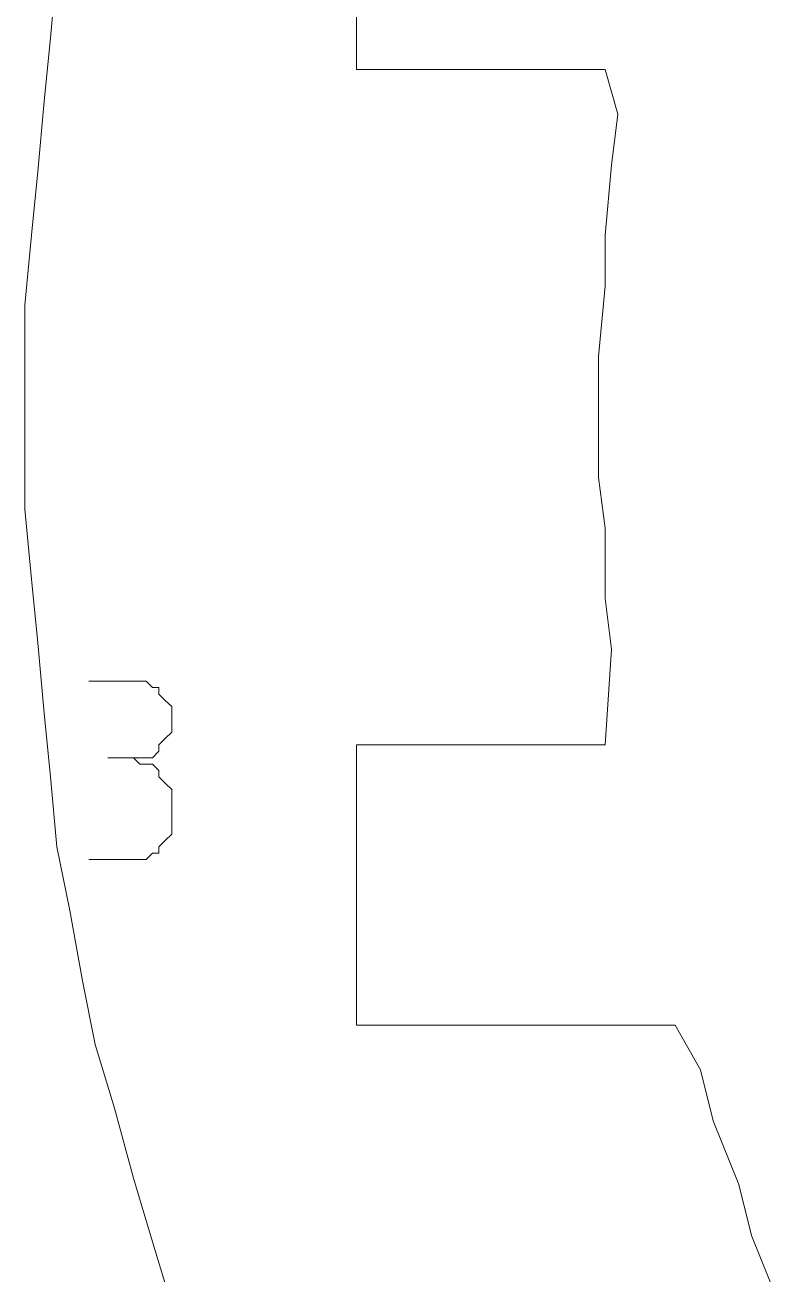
# Model space of a CAD drawing. Header units: centimetres. Extents: x -10.4 to 10.4, y -10.8 to 7.6.
# Drawn here: x -7.813 to -7.145, y -4.543 to -3.434 of the extents above; entities that cross this region are included whole.
import ezdxf
from ezdxf.lldxf.tags import DXFTag

# ---------------------------------------------------------------- set-up
doc = ezdxf.new("R2010")
doc.units = ezdxf.units.CM
doc.header["$MEASUREMENT"] = 0
doc.layers.add('layer 1', color=7, linetype='Continuous')
tags = doc.linetypes.add('New Line809', pattern=[0.2, 0.1, -0.1]).pattern_tags.tags
tags[6:7] = [DXFTag(74, 4), DXFTag(75, 0), DXFTag(340, '0'), DXFTag(46, 1.0), DXFTag(50, 0.0), DXFTag(44, 0.0), DXFTag(45, 0.0)]
tags[4:5] = [DXFTag(74, 4), DXFTag(75, 0), DXFTag(340, '0'), DXFTag(46, 1.0), DXFTag(50, 0.0), DXFTag(44, 0.0), DXFTag(45, 0.0)]
tags = doc.linetypes.add('New Line810', pattern=[0.2, 0.1, -0.1]).pattern_tags.tags
tags[6:7] = [DXFTag(74, 4), DXFTag(75, 0), DXFTag(340, '0'), DXFTag(46, 1.0), DXFTag(50, 0.0), DXFTag(44, 0.0), DXFTag(45, 0.0)]
tags[4:5] = [DXFTag(74, 4), DXFTag(75, 0), DXFTag(340, '0'), DXFTag(46, 1.0), DXFTag(50, 0.0), DXFTag(44, 0.0), DXFTag(45, 0.0)]
tags = doc.linetypes.add('New Line811', pattern=[0.2, 0.1, -0.1]).pattern_tags.tags
tags[6:7] = [DXFTag(74, 4), DXFTag(75, 0), DXFTag(340, '0'), DXFTag(46, 1.0), DXFTag(50, 0.0), DXFTag(44, 0.0), DXFTag(45, 0.0)]
tags[4:5] = [DXFTag(74, 4), DXFTag(75, 0), DXFTag(340, '0'), DXFTag(46, 1.0), DXFTag(50, 0.0), DXFTag(44, 0.0), DXFTag(45, 0.0)]
tags = doc.linetypes.add('New Line812', pattern=[0.2, 0.1, -0.1]).pattern_tags.tags
tags[6:7] = [DXFTag(74, 4), DXFTag(75, 0), DXFTag(340, '0'), DXFTag(46, 1.0), DXFTag(50, 0.0), DXFTag(44, 0.0), DXFTag(45, 0.0)]
tags[4:5] = [DXFTag(74, 4), DXFTag(75, 0), DXFTag(340, '0'), DXFTag(46, 1.0), DXFTag(50, 0.0), DXFTag(44, 0.0), DXFTag(45, 0.0)]
tags = doc.linetypes.add('New Line813', pattern=[0.2, 0.1, -0.1]).pattern_tags.tags
tags[6:7] = [DXFTag(74, 4), DXFTag(75, 0), DXFTag(340, '0'), DXFTag(46, 1.0), DXFTag(50, 0.0), DXFTag(44, 0.0), DXFTag(45, 0.0)]
tags[4:5] = [DXFTag(74, 4), DXFTag(75, 0), DXFTag(340, '0'), DXFTag(46, 1.0), DXFTag(50, 0.0), DXFTag(44, 0.0), DXFTag(45, 0.0)]
tags = doc.linetypes.add('New Line814', pattern=[0.2, 0.1, -0.1]).pattern_tags.tags
tags[6:7] = [DXFTag(74, 4), DXFTag(75, 0), DXFTag(340, '0'), DXFTag(46, 1.0), DXFTag(50, 0.0), DXFTag(44, 0.0), DXFTag(45, 0.0)]
tags[4:5] = [DXFTag(74, 4), DXFTag(75, 0), DXFTag(340, '0'), DXFTag(46, 1.0), DXFTag(50, 0.0), DXFTag(44, 0.0), DXFTag(45, 0.0)]
tags = doc.linetypes.add('New Line815', pattern=[0.2, 0.1, -0.1]).pattern_tags.tags
tags[6:7] = [DXFTag(74, 4), DXFTag(75, 0), DXFTag(340, '0'), DXFTag(46, 1.0), DXFTag(50, 0.0), DXFTag(44, 0.0), DXFTag(45, 0.0)]
tags[4:5] = [DXFTag(74, 4), DXFTag(75, 0), DXFTag(340, '0'), DXFTag(46, 1.0), DXFTag(50, 0.0), DXFTag(44, 0.0), DXFTag(45, 0.0)]
tags = doc.linetypes.add('New Line816', pattern=[0.2, 0.1, -0.1]).pattern_tags.tags
tags[6:7] = [DXFTag(74, 4), DXFTag(75, 0), DXFTag(340, '0'), DXFTag(46, 1.0), DXFTag(50, 0.0), DXFTag(44, 0.0), DXFTag(45, 0.0)]
tags[4:5] = [DXFTag(74, 4), DXFTag(75, 0), DXFTag(340, '0'), DXFTag(46, 1.0), DXFTag(50, 0.0), DXFTag(44, 0.0), DXFTag(45, 0.0)]
tags = doc.linetypes.add('New Line817', pattern=[0.2, 0.1, -0.1]).pattern_tags.tags
tags[6:7] = [DXFTag(74, 4), DXFTag(75, 0), DXFTag(340, '0'), DXFTag(46, 1.0), DXFTag(50, 0.0), DXFTag(44, 0.0), DXFTag(45, 0.0)]
tags[4:5] = [DXFTag(74, 4), DXFTag(75, 0), DXFTag(340, '0'), DXFTag(46, 1.0), DXFTag(50, 0.0), DXFTag(44, 0.0), DXFTag(45, 0.0)]
tags = doc.linetypes.add('New Line818', pattern=[0.2, 0.1, -0.1]).pattern_tags.tags
tags[6:7] = [DXFTag(74, 4), DXFTag(75, 0), DXFTag(340, '0'), DXFTag(46, 1.0), DXFTag(50, 0.0), DXFTag(44, 0.0), DXFTag(45, 0.0)]
tags[4:5] = [DXFTag(74, 4), DXFTag(75, 0), DXFTag(340, '0'), DXFTag(46, 1.0), DXFTag(50, 0.0), DXFTag(44, 0.0), DXFTag(45, 0.0)]
tags = doc.linetypes.add('New Line819', pattern=[0.2, 0.1, -0.1]).pattern_tags.tags
tags[6:7] = [DXFTag(74, 4), DXFTag(75, 0), DXFTag(340, '0'), DXFTag(46, 1.0), DXFTag(50, 0.0), DXFTag(44, 0.0), DXFTag(45, 0.0)]
tags[4:5] = [DXFTag(74, 4), DXFTag(75, 0), DXFTag(340, '0'), DXFTag(46, 1.0), DXFTag(50, 0.0), DXFTag(44, 0.0), DXFTag(45, 0.0)]
tags = doc.linetypes.add('New Line820', pattern=[0.2, 0.1, -0.1]).pattern_tags.tags
tags[6:7] = [DXFTag(74, 4), DXFTag(75, 0), DXFTag(340, '0'), DXFTag(46, 1.0), DXFTag(50, 0.0), DXFTag(44, 0.0), DXFTag(45, 0.0)]
tags[4:5] = [DXFTag(74, 4), DXFTag(75, 0), DXFTag(340, '0'), DXFTag(46, 1.0), DXFTag(50, 0.0), DXFTag(44, 0.0), DXFTag(45, 0.0)]
tags = doc.linetypes.add('New Line821', pattern=[0.2, 0.1, -0.1]).pattern_tags.tags
tags[6:7] = [DXFTag(74, 4), DXFTag(75, 0), DXFTag(340, '0'), DXFTag(46, 1.0), DXFTag(50, 0.0), DXFTag(44, 0.0), DXFTag(45, 0.0)]
tags[4:5] = [DXFTag(74, 4), DXFTag(75, 0), DXFTag(340, '0'), DXFTag(46, 1.0), DXFTag(50, 0.0), DXFTag(44, 0.0), DXFTag(45, 0.0)]
tags = doc.linetypes.add('New Line822', pattern=[0.2, 0.1, -0.1]).pattern_tags.tags
tags[6:7] = [DXFTag(74, 4), DXFTag(75, 0), DXFTag(340, '0'), DXFTag(46, 1.0), DXFTag(50, 0.0), DXFTag(44, 0.0), DXFTag(45, 0.0)]
tags[4:5] = [DXFTag(74, 4), DXFTag(75, 0), DXFTag(340, '0'), DXFTag(46, 1.0), DXFTag(50, 0.0), DXFTag(44, 0.0), DXFTag(45, 0.0)]
tags = doc.linetypes.add('New Line823', pattern=[0.2, 0.1, -0.1]).pattern_tags.tags
tags[6:7] = [DXFTag(74, 4), DXFTag(75, 0), DXFTag(340, '0'), DXFTag(46, 1.0), DXFTag(50, 0.0), DXFTag(44, 0.0), DXFTag(45, 0.0)]
tags[4:5] = [DXFTag(74, 4), DXFTag(75, 0), DXFTag(340, '0'), DXFTag(46, 1.0), DXFTag(50, 0.0), DXFTag(44, 0.0), DXFTag(45, 0.0)]
tags = doc.linetypes.add('New Line824', pattern=[0.2, 0.1, -0.1]).pattern_tags.tags
tags[6:7] = [DXFTag(74, 4), DXFTag(75, 0), DXFTag(340, '0'), DXFTag(46, 1.0), DXFTag(50, 0.0), DXFTag(44, 0.0), DXFTag(45, 0.0)]
tags[4:5] = [DXFTag(74, 4), DXFTag(75, 0), DXFTag(340, '0'), DXFTag(46, 1.0), DXFTag(50, 0.0), DXFTag(44, 0.0), DXFTag(45, 0.0)]
tags = doc.linetypes.add('New Line825', pattern=[0.2, 0.1, -0.1]).pattern_tags.tags
tags[6:7] = [DXFTag(74, 4), DXFTag(75, 0), DXFTag(340, '0'), DXFTag(46, 1.0), DXFTag(50, 0.0), DXFTag(44, 0.0), DXFTag(45, 0.0)]
tags[4:5] = [DXFTag(74, 4), DXFTag(75, 0), DXFTag(340, '0'), DXFTag(46, 1.0), DXFTag(50, 0.0), DXFTag(44, 0.0), DXFTag(45, 0.0)]
tags = doc.linetypes.add('New Line826', pattern=[0.2, 0.1, -0.1]).pattern_tags.tags
tags[6:7] = [DXFTag(74, 4), DXFTag(75, 0), DXFTag(340, '0'), DXFTag(46, 1.0), DXFTag(50, 0.0), DXFTag(44, 0.0), DXFTag(45, 0.0)]
tags[4:5] = [DXFTag(74, 4), DXFTag(75, 0), DXFTag(340, '0'), DXFTag(46, 1.0), DXFTag(50, 0.0), DXFTag(44, 0.0), DXFTag(45, 0.0)]
tags = doc.linetypes.add('New Line827', pattern=[0.2, 0.1, -0.1]).pattern_tags.tags
tags[6:7] = [DXFTag(74, 4), DXFTag(75, 0), DXFTag(340, '0'), DXFTag(46, 1.0), DXFTag(50, 0.0), DXFTag(44, 0.0), DXFTag(45, 0.0)]
tags[4:5] = [DXFTag(74, 4), DXFTag(75, 0), DXFTag(340, '0'), DXFTag(46, 1.0), DXFTag(50, 0.0), DXFTag(44, 0.0), DXFTag(45, 0.0)]
tags = doc.linetypes.add('New Line828', pattern=[0.2, 0.1, -0.1]).pattern_tags.tags
tags[6:7] = [DXFTag(74, 4), DXFTag(75, 0), DXFTag(340, '0'), DXFTag(46, 1.0), DXFTag(50, 0.0), DXFTag(44, 0.0), DXFTag(45, 0.0)]
tags[4:5] = [DXFTag(74, 4), DXFTag(75, 0), DXFTag(340, '0'), DXFTag(46, 1.0), DXFTag(50, 0.0), DXFTag(44, 0.0), DXFTag(45, 0.0)]
tags = doc.linetypes.add('New Line829', pattern=[0.2, 0.1, -0.1]).pattern_tags.tags
tags[6:7] = [DXFTag(74, 4), DXFTag(75, 0), DXFTag(340, '0'), DXFTag(46, 1.0), DXFTag(50, 0.0), DXFTag(44, 0.0), DXFTag(45, 0.0)]
tags[4:5] = [DXFTag(74, 4), DXFTag(75, 0), DXFTag(340, '0'), DXFTag(46, 1.0), DXFTag(50, 0.0), DXFTag(44, 0.0), DXFTag(45, 0.0)]
tags = doc.linetypes.add('New Line959', pattern=[0.2, 0.1, -0.1]).pattern_tags.tags
tags[6:7] = [DXFTag(74, 4), DXFTag(75, 0), DXFTag(340, '0'), DXFTag(46, 1.0), DXFTag(50, 0.0), DXFTag(44, 0.0), DXFTag(45, 0.0)]
tags[4:5] = [DXFTag(74, 4), DXFTag(75, 0), DXFTag(340, '0'), DXFTag(46, 1.0), DXFTag(50, 0.0), DXFTag(44, 0.0), DXFTag(45, 0.0)]
tags = doc.linetypes.add('New Line960', pattern=[0.2, 0.1, -0.1]).pattern_tags.tags
tags[6:7] = [DXFTag(74, 4), DXFTag(75, 0), DXFTag(340, '0'), DXFTag(46, 1.0), DXFTag(50, 0.0), DXFTag(44, 0.0), DXFTag(45, 0.0)]
tags[4:5] = [DXFTag(74, 4), DXFTag(75, 0), DXFTag(340, '0'), DXFTag(46, 1.0), DXFTag(50, 0.0), DXFTag(44, 0.0), DXFTag(45, 0.0)]
tags = doc.linetypes.add('New Line961', pattern=[0.2, 0.1, -0.1]).pattern_tags.tags
tags[6:7] = [DXFTag(74, 4), DXFTag(75, 0), DXFTag(340, '0'), DXFTag(46, 1.0), DXFTag(50, 0.0), DXFTag(44, 0.0), DXFTag(45, 0.0)]
tags[4:5] = [DXFTag(74, 4), DXFTag(75, 0), DXFTag(340, '0'), DXFTag(46, 1.0), DXFTag(50, 0.0), DXFTag(44, 0.0), DXFTag(45, 0.0)]
tags = doc.linetypes.add('New Line962', pattern=[0.2, 0.1, -0.1]).pattern_tags.tags
tags[6:7] = [DXFTag(74, 4), DXFTag(75, 0), DXFTag(340, '0'), DXFTag(46, 1.0), DXFTag(50, 0.0), DXFTag(44, 0.0), DXFTag(45, 0.0)]
tags[4:5] = [DXFTag(74, 4), DXFTag(75, 0), DXFTag(340, '0'), DXFTag(46, 1.0), DXFTag(50, 0.0), DXFTag(44, 0.0), DXFTag(45, 0.0)]
tags = doc.linetypes.add('New Line963', pattern=[0.2, 0.1, -0.1]).pattern_tags.tags
tags[6:7] = [DXFTag(74, 4), DXFTag(75, 0), DXFTag(340, '0'), DXFTag(46, 1.0), DXFTag(50, 0.0), DXFTag(44, 0.0), DXFTag(45, 0.0)]
tags[4:5] = [DXFTag(74, 4), DXFTag(75, 0), DXFTag(340, '0'), DXFTag(46, 1.0), DXFTag(50, 0.0), DXFTag(44, 0.0), DXFTag(45, 0.0)]
tags = doc.linetypes.add('New Line964', pattern=[0.2, 0.1, -0.1]).pattern_tags.tags
tags[6:7] = [DXFTag(74, 4), DXFTag(75, 0), DXFTag(340, '0'), DXFTag(46, 1.0), DXFTag(50, 0.0), DXFTag(44, 0.0), DXFTag(45, 0.0)]
tags[4:5] = [DXFTag(74, 4), DXFTag(75, 0), DXFTag(340, '0'), DXFTag(46, 1.0), DXFTag(50, 0.0), DXFTag(44, 0.0), DXFTag(45, 0.0)]
tags = doc.linetypes.add('New Line965', pattern=[0.2, 0.1, -0.1]).pattern_tags.tags
tags[6:7] = [DXFTag(74, 4), DXFTag(75, 0), DXFTag(340, '0'), DXFTag(46, 1.0), DXFTag(50, 0.0), DXFTag(44, 0.0), DXFTag(45, 0.0)]
tags[4:5] = [DXFTag(74, 4), DXFTag(75, 0), DXFTag(340, '0'), DXFTag(46, 1.0), DXFTag(50, 0.0), DXFTag(44, 0.0), DXFTag(45, 0.0)]
tags = doc.linetypes.add('New Line966', pattern=[0.2, 0.1, -0.1]).pattern_tags.tags
tags[6:7] = [DXFTag(74, 4), DXFTag(75, 0), DXFTag(340, '0'), DXFTag(46, 1.0), DXFTag(50, 0.0), DXFTag(44, 0.0), DXFTag(45, 0.0)]
tags[4:5] = [DXFTag(74, 4), DXFTag(75, 0), DXFTag(340, '0'), DXFTag(46, 1.0), DXFTag(50, 0.0), DXFTag(44, 0.0), DXFTag(45, 0.0)]
tags = doc.linetypes.add('New Line967', pattern=[0.2, 0.1, -0.1]).pattern_tags.tags
tags[6:7] = [DXFTag(74, 4), DXFTag(75, 0), DXFTag(340, '0'), DXFTag(46, 1.0), DXFTag(50, 0.0), DXFTag(44, 0.0), DXFTag(45, 0.0)]
tags[4:5] = [DXFTag(74, 4), DXFTag(75, 0), DXFTag(340, '0'), DXFTag(46, 1.0), DXFTag(50, 0.0), DXFTag(44, 0.0), DXFTag(45, 0.0)]
tags = doc.linetypes.add('New Line968', pattern=[0.2, 0.1, -0.1]).pattern_tags.tags
tags[6:7] = [DXFTag(74, 4), DXFTag(75, 0), DXFTag(340, '0'), DXFTag(46, 1.0), DXFTag(50, 0.0), DXFTag(44, 0.0), DXFTag(45, 0.0)]
tags[4:5] = [DXFTag(74, 4), DXFTag(75, 0), DXFTag(340, '0'), DXFTag(46, 1.0), DXFTag(50, 0.0), DXFTag(44, 0.0), DXFTag(45, 0.0)]
tags = doc.linetypes.add('New Line969', pattern=[0.2, 0.1, -0.1]).pattern_tags.tags
tags[6:7] = [DXFTag(74, 4), DXFTag(75, 0), DXFTag(340, '0'), DXFTag(46, 1.0), DXFTag(50, 0.0), DXFTag(44, 0.0), DXFTag(45, 0.0)]
tags[4:5] = [DXFTag(74, 4), DXFTag(75, 0), DXFTag(340, '0'), DXFTag(46, 1.0), DXFTag(50, 0.0), DXFTag(44, 0.0), DXFTag(45, 0.0)]
tags = doc.linetypes.add('New Line970', pattern=[0.2, 0.1, -0.1]).pattern_tags.tags
tags[6:7] = [DXFTag(74, 4), DXFTag(75, 0), DXFTag(340, '0'), DXFTag(46, 1.0), DXFTag(50, 0.0), DXFTag(44, 0.0), DXFTag(45, 0.0)]
tags[4:5] = [DXFTag(74, 4), DXFTag(75, 0), DXFTag(340, '0'), DXFTag(46, 1.0), DXFTag(50, 0.0), DXFTag(44, 0.0), DXFTag(45, 0.0)]
tags = doc.linetypes.add('New Line971', pattern=[0.2, 0.1, -0.1]).pattern_tags.tags
tags[6:7] = [DXFTag(74, 4), DXFTag(75, 0), DXFTag(340, '0'), DXFTag(46, 1.0), DXFTag(50, 0.0), DXFTag(44, 0.0), DXFTag(45, 0.0)]
tags[4:5] = [DXFTag(74, 4), DXFTag(75, 0), DXFTag(340, '0'), DXFTag(46, 1.0), DXFTag(50, 0.0), DXFTag(44, 0.0), DXFTag(45, 0.0)]
tags = doc.linetypes.add('New Line972', pattern=[0.2, 0.1, -0.1]).pattern_tags.tags
tags[6:7] = [DXFTag(74, 4), DXFTag(75, 0), DXFTag(340, '0'), DXFTag(46, 1.0), DXFTag(50, 0.0), DXFTag(44, 0.0), DXFTag(45, 0.0)]
tags[4:5] = [DXFTag(74, 4), DXFTag(75, 0), DXFTag(340, '0'), DXFTag(46, 1.0), DXFTag(50, 0.0), DXFTag(44, 0.0), DXFTag(45, 0.0)]
tags = doc.linetypes.add('New Line973', pattern=[0.2, 0.1, -0.1]).pattern_tags.tags
tags[6:7] = [DXFTag(74, 4), DXFTag(75, 0), DXFTag(340, '0'), DXFTag(46, 1.0), DXFTag(50, 0.0), DXFTag(44, 0.0), DXFTag(45, 0.0)]
tags[4:5] = [DXFTag(74, 4), DXFTag(75, 0), DXFTag(340, '0'), DXFTag(46, 1.0), DXFTag(50, 0.0), DXFTag(44, 0.0), DXFTag(45, 0.0)]
tags = doc.linetypes.add('New Line974', pattern=[0.2, 0.1, -0.1]).pattern_tags.tags
tags[6:7] = [DXFTag(74, 4), DXFTag(75, 0), DXFTag(340, '0'), DXFTag(46, 1.0), DXFTag(50, 0.0), DXFTag(44, 0.0), DXFTag(45, 0.0)]
tags[4:5] = [DXFTag(74, 4), DXFTag(75, 0), DXFTag(340, '0'), DXFTag(46, 1.0), DXFTag(50, 0.0), DXFTag(44, 0.0), DXFTag(45, 0.0)]
tags = doc.linetypes.add('New Line975', pattern=[0.2, 0.1, -0.1]).pattern_tags.tags
tags[6:7] = [DXFTag(74, 4), DXFTag(75, 0), DXFTag(340, '0'), DXFTag(46, 1.0), DXFTag(50, 0.0), DXFTag(44, 0.0), DXFTag(45, 0.0)]
tags[4:5] = [DXFTag(74, 4), DXFTag(75, 0), DXFTag(340, '0'), DXFTag(46, 1.0), DXFTag(50, 0.0), DXFTag(44, 0.0), DXFTag(45, 0.0)]
tags = doc.linetypes.add('New Line976', pattern=[0.2, 0.1, -0.1]).pattern_tags.tags
tags[6:7] = [DXFTag(74, 4), DXFTag(75, 0), DXFTag(340, '0'), DXFTag(46, 1.0), DXFTag(50, 0.0), DXFTag(44, 0.0), DXFTag(45, 0.0)]
tags[4:5] = [DXFTag(74, 4), DXFTag(75, 0), DXFTag(340, '0'), DXFTag(46, 1.0), DXFTag(50, 0.0), DXFTag(44, 0.0), DXFTag(45, 0.0)]
tags = doc.linetypes.add('New Line977', pattern=[0.2, 0.1, -0.1]).pattern_tags.tags
tags[6:7] = [DXFTag(74, 4), DXFTag(75, 0), DXFTag(340, '0'), DXFTag(46, 1.0), DXFTag(50, 0.0), DXFTag(44, 0.0), DXFTag(45, 0.0)]
tags[4:5] = [DXFTag(74, 4), DXFTag(75, 0), DXFTag(340, '0'), DXFTag(46, 1.0), DXFTag(50, 0.0), DXFTag(44, 0.0), DXFTag(45, 0.0)]
tags = doc.linetypes.add('New Line978', pattern=[0.2, 0.1, -0.1]).pattern_tags.tags
tags[6:7] = [DXFTag(74, 4), DXFTag(75, 0), DXFTag(340, '0'), DXFTag(46, 1.0), DXFTag(50, 0.0), DXFTag(44, 0.0), DXFTag(45, 0.0)]
tags[4:5] = [DXFTag(74, 4), DXFTag(75, 0), DXFTag(340, '0'), DXFTag(46, 1.0), DXFTag(50, 0.0), DXFTag(44, 0.0), DXFTag(45, 0.0)]

msp = doc.modelspace()

# ---------------------------------------------------------------- linework, layer by layer
at = {"layer": 'layer 1', "color": 5, "linetype": 'New Line829', "lineweight": 9}
msp.add_open_spline([(-7.51852, -3.47317), (-7.51852, -3.47317), (-7.51852, -3.22421), (-7.51852, -3.22421)], degree=3, dxfattribs=at)
at = {"layer": 'layer 1', "color": 5, "linetype": 'New Line959', "lineweight": 9}
msp.add_open_spline([(-7.78452, -3.3826), (-7.78452, -3.3826), (-7.79007, -3.44487), (-7.79007, -3.44487)], degree=3, dxfattribs=at)
at = {"layer": 'layer 1', "color": 5, "linetype": 'New Line960', "lineweight": 9}
msp.add_open_spline([(-7.79007, -3.44487), (-7.79007, -3.44487), (-7.79575, -3.50145), (-7.79575, -3.50145)], degree=3, dxfattribs=at)
at = {"layer": 'layer 1', "color": 5, "linetype": 'New Line828', "lineweight": 9}
msp.add_open_spline([(-7.29786, -3.47317), (-7.29786, -3.47317), (-7.51852, -3.47317), (-7.51852, -3.47317)], degree=3, dxfattribs=at)
at = {"layer": 'layer 1', "color": 5, "linetype": 'New Line827', "lineweight": 9}
msp.add_open_spline([(-7.28663, -3.51268), (-7.28663, -3.51268), (-7.29786, -3.47317), (-7.29786, -3.47317)], degree=3, dxfattribs=at)
at = {"layer": 'layer 1', "color": 5, "linetype": 'New Line961', "lineweight": 9}
msp.add_open_spline([(-7.79575, -3.50145), (-7.79575, -3.50145), (-7.80144, -3.56372), (-7.80144, -3.56372)], degree=3, dxfattribs=at)
at = {"layer": 'layer 1', "color": 5, "linetype": 'New Line826', "lineweight": 9}
msp.add_open_spline([(-7.29217, -3.55804), (-7.29217, -3.55804), (-7.28663, -3.51268), (-7.28663, -3.51268)], degree=3, dxfattribs=at)
at = {"layer": 'layer 1', "color": 5, "linetype": 'New Line825', "lineweight": 9}
msp.add_open_spline([(-7.29786, -3.62016), (-7.29786, -3.62016), (-7.29217, -3.55804), (-7.29217, -3.55804)], degree=3, dxfattribs=at)
at = {"layer": 'layer 1', "color": 5, "linetype": 'New Line962', "lineweight": 9}
msp.add_open_spline([(-7.80144, -3.56372), (-7.80144, -3.56372), (-7.80713, -3.62016), (-7.80713, -3.62016)], degree=3, dxfattribs=at)
at = {"layer": 'layer 1', "color": 5, "linetype": 'New Line963', "lineweight": 9}
msp.add_open_spline([(-7.80713, -3.62016), (-7.80713, -3.62016), (-7.81282, -3.68243), (-7.81282, -3.68243)], degree=3, dxfattribs=at)
at = {"layer": 'layer 1', "color": 5, "linetype": 'New Line824', "lineweight": 9}
msp.add_open_spline([(-7.29786, -3.66552), (-7.29786, -3.66552), (-7.29786, -3.62016), (-7.29786, -3.62016)], degree=3, dxfattribs=at)
at = {"layer": 'layer 1', "color": 5, "linetype": 'New Line823', "lineweight": 9}
msp.add_open_spline([(-7.30355, -3.7278), (-7.30355, -3.7278), (-7.29786, -3.66552), (-7.29786, -3.66552)], degree=3, dxfattribs=at)
at = {"layer": 'layer 1', "color": 5, "linetype": 'New Line964', "lineweight": 9}
msp.add_open_spline([(-7.81282, -3.68243), (-7.81282, -3.68243), (-7.81282, -3.74472), (-7.81282, -3.74472)], degree=3, dxfattribs=at)
at = {"layer": 'layer 1', "color": 5, "linetype": 'New Line822', "lineweight": 9}
msp.add_open_spline([(-7.30355, -3.773), (-7.30355, -3.773), (-7.30355, -3.7278), (-7.30355, -3.7278)], degree=3, dxfattribs=at)
at = {"layer": 'layer 1', "color": 5, "linetype": 'New Line965', "lineweight": 9}
msp.add_open_spline([(-7.81282, -3.74472), (-7.81282, -3.74472), (-7.81282, -3.8013), (-7.81282, -3.8013)], degree=3, dxfattribs=at)
at = {"layer": 'layer 1', "color": 5, "linetype": 'New Line821', "lineweight": 9}
msp.add_open_spline([(-7.30355, -3.83529), (-7.30355, -3.83529), (-7.30355, -3.773), (-7.30355, -3.773)], degree=3, dxfattribs=at)
at = {"layer": 'layer 1', "color": 5, "linetype": 'New Line966', "lineweight": 9}
msp.add_open_spline([(-7.81282, -3.8013), (-7.81282, -3.8013), (-7.81282, -3.86357), (-7.81282, -3.86357)], degree=3, dxfattribs=at)
at = {"layer": 'layer 1', "color": 5, "linetype": 'New Line820', "lineweight": 9}
msp.add_open_spline([(-7.29786, -3.88049), (-7.29786, -3.88049), (-7.30355, -3.83529), (-7.30355, -3.83529)], degree=3, dxfattribs=at)
at = {"layer": 'layer 1', "color": 5, "linetype": 'New Line967', "lineweight": 9}
msp.add_open_spline([(-7.81282, -3.86357), (-7.81282, -3.86357), (-7.80713, -3.9257), (-7.80713, -3.9257)], degree=3, dxfattribs=at)
at = {"layer": 'layer 1', "color": 5, "linetype": 'New Line819', "lineweight": 9}
msp.add_open_spline([(-7.29786, -3.94276), (-7.29786, -3.94276), (-7.29786, -3.88049), (-7.29786, -3.88049)], degree=3, dxfattribs=at)
at = {"layer": 'layer 1', "color": 5, "linetype": 'New Line968', "lineweight": 9}
msp.add_open_spline([(-7.80713, -3.9257), (-7.80713, -3.9257), (-7.80144, -3.98228), (-7.80144, -3.98228)], degree=3, dxfattribs=at)
at = {"layer": 'layer 1', "color": 5, "linetype": 'New Line818', "lineweight": 9}
msp.add_open_spline([(-7.29217, -3.98797), (-7.29217, -3.98797), (-7.29786, -3.94276), (-7.29786, -3.94276)], degree=3, dxfattribs=at)
at = {"layer": 'layer 1', "color": 5, "linetype": 'New Line969', "lineweight": 9}
msp.add_open_spline([(-7.80144, -3.98228), (-7.80144, -3.98228), (-7.79575, -4.04455), (-7.79575, -4.04455)], degree=3, dxfattribs=at)
at = {"layer": 'layer 1', "color": 5, "linetype": 'New Line817', "lineweight": 9}
msp.add_open_spline([(-7.29786, -4.07285), (-7.29786, -4.07285), (-7.29217, -3.98797), (-7.29217, -3.98797)], degree=3, dxfattribs=at)
at = {"layer": 'layer 1', "color": 1, "lineweight": 20}
for points in [[(-7.71656, -4.01627), (-7.71656, -4.01627), (-7.75624, -4.01627), (-7.75624, -4.01627)], [(-7.71087, -4.01627), (-7.71087, -4.01627), (-7.71656, -4.01627), (-7.71656, -4.01627)], [(-7.70519, -4.01627), (-7.70519, -4.01627), (-7.71087, -4.01627), (-7.71087, -4.01627)], [(-7.69964, -4.02196), (-7.69964, -4.02196), (-7.70519, -4.01627), (-7.70519, -4.01627)], [(-7.69395, -4.02196), (-7.69395, -4.02196), (-7.69964, -4.02196), (-7.69964, -4.02196)], [(-7.69395, -4.02764), (-7.69395, -4.02764), (-7.69395, -4.02196), (-7.69395, -4.02196)], [(-7.68827, -4.03333), (-7.68827, -4.03333), (-7.69395, -4.02764), (-7.69395, -4.02764)], [(-7.68258, -4.03887), (-7.68258, -4.03887), (-7.68827, -4.03333), (-7.68827, -4.03333)], [(-7.68258, -4.04455), (-7.68258, -4.04455), (-7.68258, -4.03887), (-7.68258, -4.03887)], [(-7.68258, -4.05024), (-7.68258, -4.05024), (-7.68258, -4.04455), (-7.68258, -4.04455)], [(-7.68258, -4.05593), (-7.68258, -4.05593), (-7.68258, -4.05024), (-7.68258, -4.05024)], [(-7.68258, -4.05024), (-7.68258, -4.05024), (-7.68258, -4.05024), (-7.68258, -4.05024)], [(-7.68258, -4.06163), (-7.68258, -4.06163), (-7.68258, -4.05593), (-7.68258, -4.05593)], [(-7.69395, -4.07285), (-7.69395, -4.07285), (-7.68827, -4.06716), (-7.68827, -4.06716)], [(-7.68827, -4.06716), (-7.68827, -4.06716), (-7.68258, -4.06163), (-7.68258, -4.06163)], [(-7.69964, -4.08423), (-7.69964, -4.08423), (-7.69395, -4.07854), (-7.69395, -4.07854)], [(-7.69395, -4.07854), (-7.69395, -4.07854), (-7.69395, -4.07285), (-7.69395, -4.07285)], [(-7.71656, -4.08423), (-7.71656, -4.08423), (-7.73916, -4.08423), (-7.73916, -4.08423)], [(-7.73916, -4.08423), (-7.73916, -4.08423), (-7.71656, -4.08423), (-7.71656, -4.08423)], [(-7.71087, -4.08992), (-7.71087, -4.08992), (-7.71656, -4.08423), (-7.71656, -4.08423)], [(-7.71656, -4.08423), (-7.71656, -4.08423), (-7.71656, -4.08423), (-7.71656, -4.08423)], [(-7.71656, -4.08423), (-7.71656, -4.08423), (-7.71087, -4.08423), (-7.71087, -4.08423)], [(-7.71087, -4.08423), (-7.71087, -4.08423), (-7.70519, -4.08423), (-7.70519, -4.08423)], [(-7.70519, -4.08992), (-7.70519, -4.08992), (-7.71087, -4.08992), (-7.71087, -4.08992)], [(-7.70519, -4.08423), (-7.70519, -4.08423), (-7.69964, -4.08423), (-7.69964, -4.08423)], [(-7.69964, -4.08992), (-7.69964, -4.08992), (-7.70519, -4.08992), (-7.70519, -4.08992)], [(-7.69395, -4.09546), (-7.69395, -4.09546), (-7.69964, -4.08992), (-7.69964, -4.08992)], [(-7.69395, -4.10115), (-7.69395, -4.10115), (-7.69395, -4.09546), (-7.69395, -4.09546)], [(-7.68827, -4.10684), (-7.68827, -4.10684), (-7.69395, -4.10115), (-7.69395, -4.10115)], [(-7.68258, -4.11252), (-7.68258, -4.11252), (-7.68827, -4.10684), (-7.68827, -4.10684)], [(-7.68258, -4.11821), (-7.68258, -4.11821), (-7.68258, -4.11252), (-7.68258, -4.11252)], [(-7.68258, -4.12375), (-7.68258, -4.12375), (-7.68258, -4.11821), (-7.68258, -4.11821)], [(-7.68258, -4.14081), (-7.68258, -4.14081), (-7.68258, -4.12375), (-7.68258, -4.12375)], [(-7.68258, -4.12375), (-7.68258, -4.12375), (-7.68258, -4.12375), (-7.68258, -4.12375)], [(-7.68258, -4.1465), (-7.68258, -4.1465), (-7.68258, -4.14081), (-7.68258, -4.14081)], [(-7.68258, -4.15204), (-7.68258, -4.15204), (-7.68258, -4.1465), (-7.68258, -4.1465)], [(-7.69395, -4.16342), (-7.69395, -4.16342), (-7.68827, -4.15773), (-7.68827, -4.15773)], [(-7.68827, -4.15773), (-7.68827, -4.15773), (-7.68258, -4.15204), (-7.68258, -4.15204)], [(-7.70519, -4.17464), (-7.70519, -4.17464), (-7.69964, -4.16911), (-7.69964, -4.16911)], [(-7.69964, -4.16911), (-7.69964, -4.16911), (-7.69395, -4.16911), (-7.69395, -4.16911)], [(-7.69395, -4.16911), (-7.69395, -4.16911), (-7.69395, -4.16342), (-7.69395, -4.16342)], [(-7.75624, -4.17464), (-7.75624, -4.17464), (-7.71656, -4.17464), (-7.71656, -4.17464)], [(-7.71656, -4.17464), (-7.71656, -4.17464), (-7.71656, -4.17464), (-7.71656, -4.17464)], [(-7.71656, -4.17464), (-7.71656, -4.17464), (-7.71087, -4.17464), (-7.71087, -4.17464)], [(-7.71087, -4.17464), (-7.71087, -4.17464), (-7.70519, -4.17464), (-7.70519, -4.17464)]]:
    msp.add_open_spline(points, degree=3, dxfattribs=at)
at = {"layer": 'layer 1', "color": 5, "linetype": 'New Line970', "lineweight": 9}
msp.add_open_spline([(-7.79575, -4.04455), (-7.79575, -4.04455), (-7.79007, -4.10115), (-7.79007, -4.10115)], degree=3, dxfattribs=at)
at = {"layer": 'layer 1', "color": 5, "linetype": 'New Line815', "lineweight": 9}
msp.add_open_spline([(-7.51852, -4.3218), (-7.51852, -4.3218), (-7.51852, -4.07285), (-7.51852, -4.07285)], degree=3, dxfattribs=at)
at = {"layer": 'layer 1', "color": 5, "linetype": 'New Line816', "lineweight": 9}
msp.add_open_spline([(-7.51852, -4.07285), (-7.51852, -4.07285), (-7.29786, -4.07285), (-7.29786, -4.07285)], degree=3, dxfattribs=at)
at = {"layer": 'layer 1', "color": 5, "linetype": 'New Line971', "lineweight": 9}
msp.add_open_spline([(-7.79007, -4.10115), (-7.79007, -4.10115), (-7.78452, -4.16342), (-7.78452, -4.16342)], degree=3, dxfattribs=at)
at = {"layer": 'layer 1', "color": 5, "linetype": 'New Line972', "lineweight": 9}
msp.add_open_spline([(-7.78452, -4.16342), (-7.78452, -4.16342), (-7.77315, -4.22), (-7.77315, -4.22)], degree=3, dxfattribs=at)
at = {"layer": 'layer 1', "color": 5, "linetype": 'New Line973', "lineweight": 9}
msp.add_open_spline([(-7.77315, -4.22), (-7.77315, -4.22), (-7.76177, -4.28228), (-7.76177, -4.28228)], degree=3, dxfattribs=at)
at = {"layer": 'layer 1', "color": 5, "linetype": 'New Line974', "lineweight": 9}
msp.add_open_spline([(-7.76177, -4.28228), (-7.76177, -4.28228), (-7.75054, -4.33887), (-7.75054, -4.33887)], degree=3, dxfattribs=at)
at = {"layer": 'layer 1', "color": 5, "linetype": 'New Line814', "lineweight": 9}
msp.add_open_spline([(-7.23558, -4.3218), (-7.23558, -4.3218), (-7.51852, -4.3218), (-7.51852, -4.3218)], degree=3, dxfattribs=at)
at = {"layer": 'layer 1', "color": 5, "linetype": 'New Line813', "lineweight": 9}
msp.add_open_spline([(-7.21298, -4.36147), (-7.21298, -4.36147), (-7.23558, -4.3218), (-7.23558, -4.3218)], degree=3, dxfattribs=at)
at = {"layer": 'layer 1', "color": 5, "linetype": 'New Line975', "lineweight": 9}
msp.add_open_spline([(-7.75054, -4.33887), (-7.75054, -4.33887), (-7.73347, -4.39545), (-7.73347, -4.39545)], degree=3, dxfattribs=at)
at = {"layer": 'layer 1', "color": 5, "linetype": 'New Line812', "lineweight": 9}
msp.add_open_spline([(-7.20175, -4.40667), (-7.20175, -4.40667), (-7.21298, -4.36147), (-7.21298, -4.36147)], degree=3, dxfattribs=at)
at = {"layer": 'layer 1', "color": 5, "linetype": 'New Line976', "lineweight": 9}
msp.add_open_spline([(-7.73347, -4.39545), (-7.73347, -4.39545), (-7.71656, -4.45758), (-7.71656, -4.45758)], degree=3, dxfattribs=at)
at = {"layer": 'layer 1', "color": 5, "linetype": 'New Line811', "lineweight": 9}
msp.add_open_spline([(-7.17899, -4.46327), (-7.17899, -4.46327), (-7.20175, -4.40667), (-7.20175, -4.40667)], degree=3, dxfattribs=at)
at = {"layer": 'layer 1', "color": 5, "linetype": 'New Line977', "lineweight": 9}
msp.add_open_spline([(-7.71656, -4.45758), (-7.71656, -4.45758), (-7.69964, -4.51416), (-7.69964, -4.51416)], degree=3, dxfattribs=at)
at = {"layer": 'layer 1', "color": 5, "linetype": 'New Line810', "lineweight": 9}
msp.add_open_spline([(-7.16777, -4.50848), (-7.16777, -4.50848), (-7.17899, -4.46327), (-7.17899, -4.46327)], degree=3, dxfattribs=at)
at = {"layer": 'layer 1', "color": 5, "linetype": 'New Line809', "lineweight": 9}
msp.add_open_spline([(-7.14516, -4.56506), (-7.14516, -4.56506), (-7.16777, -4.50848), (-7.16777, -4.50848)], degree=3, dxfattribs=at)
at = {"layer": 'layer 1', "color": 5, "linetype": 'New Line978', "lineweight": 9}
msp.add_open_spline([(-7.69964, -4.51416), (-7.69964, -4.51416), (-7.68258, -4.57075), (-7.68258, -4.57075)], degree=3, dxfattribs=at)

doc.saveas('drawing.dxf')
